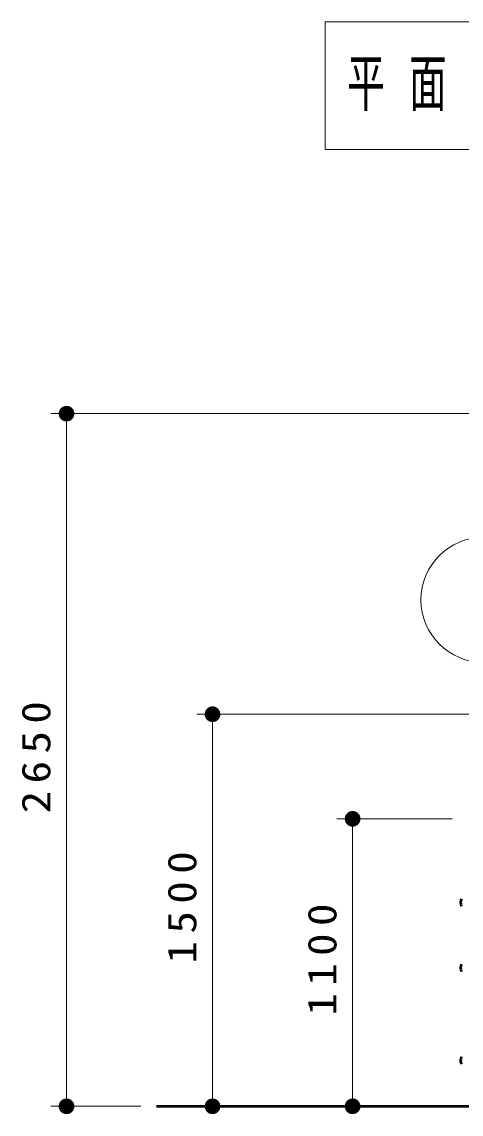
# Model space of a CAD drawing. Units: millimetres on the paper, scale 1:60. Extents: x -385 to 0, y -297 to 267.
# Drawn here: x -285.4 to -257.4, y 43.8 to 113.4 of the extents above; entities that cross this region are included whole.
import ezdxf

# ---------------------------------------------------------------- set-up
doc = ezdxf.new("R2010")
doc.units = ezdxf.units.MM
doc.layers.add('LY_1', color=140, linetype='Continuous', lineweight=50)
doc.styles.add('ＭＳ ゴシック', font='')
doc.styles.get('ＭＳ ゴシック').set_extended_font_data('MS Gothic')

# ---------------------------------------------------------------- blocks, each defined once
blk = doc.blocks.new('filled_dot')
at = {"color": 0, "linetype": 'Continuous', "lineweight": -2, "const_width": 1.25}
blk.add_lwpolyline([(-0.625, 0, 1), (0.625, 0, 1)], format="xyb", close=True, dxfattribs=at)

msp = doc.modelspace()

# ---------------------------------------------------------------- linework, layer by layer
at = {"layer": 'LY_1', "color": 7, "lineweight": 13}
for p, q in [((-266.041, 113.444), (-266.041, 105.311)), ((-223.241, 113.444), (-266.041, 113.444)), ((-266.041, 105.311), (-223.241, 105.311)), ((-208.027, 88.46), (-283.511, 88.46)), ((-282.511, 44.293), (-282.511, 88.46)), ((-237.951, 69.293), (-274.215, 69.293)), ((-273.215, 44.293), (-273.215, 69.293)), ((-257.951, 62.626), (-265.294, 62.626)), ((-264.294, 44.293), (-264.294, 62.626)), ((-277.774, 44.293), (-283.511, 44.293))]:
    msp.add_line(p, q, dxfattribs=at)
at = {"layer": 'LY_1'}
msp.add_line((-276.774, 44.293), (-89.595, 44.293), dxfattribs=at)
at = {"layer": 'LY_1', "color": 7, "lineweight": 13}
msp.add_circle((-255.94, 76.589), 4, dxfattribs=at)
at = {"layer": 'LY_1'}
for centre in [(-256.585, 57.293), (-256.585, 53.126), (-256.585, 47.21)]:
    msp.add_arc(centre, 0.833, 163.80375, 196.19625, dxfattribs=at)

# ---------------------------------------------------------------- block references
at = {"layer": 'LY_1', "color": 7, "lineweight": 13, "xscale": 0.4, "yscale": 0.4}
for p, rotation in [((-282.511, 88.46), 270), ((-273.215, 69.293), 270), ((-264.294, 62.626), 270), ((-282.511, 44.293), 90), ((-273.215, 44.293), 90), ((-264.294, 44.293), 90)]:
    msp.add_blockref('filled_dot', p, dxfattribs=dict(at, rotation=rotation))

# ---------------------------------------------------------------- texts
at = {"layer": 'LY_1', "color": 7, "insert": (-264.641, 109.378), "char_height": 2.933, "attachment_point": 4, "style": 'ＭＳ ゴシック'}
msp.add_mtext('\\T1.64;\\W0.6;平面図\u3000Ｓ＝１／６０', dxfattribs=at)
at = {"layer": 'LY_1', "color": 7, "char_height": 1.833, "attachment_point": 8, "rotation": 90, "style": 'ＭＳ ゴシック'}
for s, insert in [('\\T1.33;\\W1.15;2650', (-283.511, 66.786)), ('\\T1.33;\\W1.15;1500', (-274.215, 57.214)), ('\\T1.33;\\W1.15;1100', (-265.294, 53.883))]:
    msp.add_mtext(s, dxfattribs=dict(at, insert=insert))

doc.saveas('drawing.dxf')
